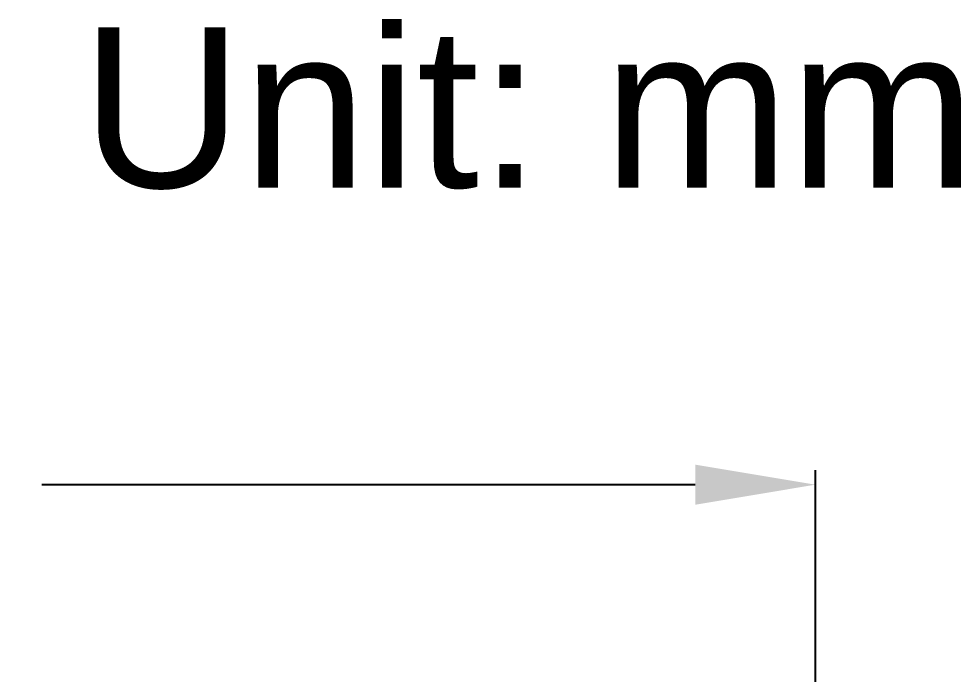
# Model space of a CAD drawing. Extents: x 491.8 to 537.2, y 395.3 to 465.5.
# Drawn here: x 516.7 to 528.47, y 457.28 to 465.46 of the extents above; entities that cross this region are included whole.
import ezdxf

# ---------------------------------------------------------------- set-up
doc = ezdxf.new("R2010")
doc.units = 0
doc.header["$MEASUREMENT"] = 0
doc.layers.get('0').update_dxf_attribs({"linetype": 'CONTINUOUS'})
doc.layers.get('Defpoints').update_dxf_attribs({"linetype": 'CONTINUOUS'})
doc.styles.get("Standard").update_dxf_attribs({"font": 'arial.ttf'})
doc.dimstyles.get("Standard").update_dxf_attribs({"dimtxt": 1.5, "dimasz": 1.5, "dimexe": 0.18, "dimexo": 0, "dimgap": 0.5, "dimtad": 0, "dimtih": 1, "dimtoh": 1, "dimzin": 0, "dimdsep": 46, "dimtxsty": 'Standard', "dimcen": 0.09, "dimadec": 0, "dimazin": 0, "dimtfac": 1, "dimtofl": 0, "dimtmove": 2, "dimatfit": 3, "dimfxl": 1, "dimtolj": 1, "dimtzin": 0, "dimarcsym": 0})

# ---------------------------------------------------------------- blocks, each defined once
blk = doc.blocks.new('*D58')
at = {"color": 0, "linetype": 'Continuous', "lineweight": -2}
for p, q in [((501.245, 447.01), (501.245, 459.825)), ((526.645, 447.01), (526.645, 459.825)), ((502.745, 459.645), (510.904, 459.645)), ((525.145, 459.645), (516.986, 459.645))]:
    blk.add_line(p, q, dxfattribs=at)
at = {"color": 0, "linetype": 'Continuous'}
for points in [[(502.745, 459.895), (502.745, 459.395), (501.245, 459.645)], [(525.145, 459.895), (525.145, 459.395), (526.645, 459.645)]]:
    blk.add_solid(points, dxfattribs=at)
at = {"layer": 'Defpoints', "color": 0, "linetype": 'Continuous'}
for p in [(526.645, 459.645), (501.245, 447.01), (526.645, 447.01)]:
    blk.add_point(p, dxfattribs=at)
at = {"color": 0, "linetype": 'Continuous', "insert": (513.945, 459.645), "char_height": 1.5, "attachment_point": 5}
blk.add_mtext('\\A1;25.40', dxfattribs=at)

msp = doc.modelspace()

# ---------------------------------------------------------------- texts
at = {"linetype": 'Continuous'}
msp.add_text('Unit: mm', height=2, dxfattribs=at).set_placement((517.475179, 463.352835))

# ---------------------------------------------------------------- dimensions: what is measured, and where the dimension line sits
dim = msp.add_linear_dim(base=(526.644616, 459.645051), p1=(501.244616, 447.010282), p2=(526.644616, 447.010282), dimstyle='Standard', dxfattribs=at)
dim.commit()
dim.dimension.update_dxf_attribs({"geometry": '*D58', "text_midpoint": (513.944616, 459.645051)})

doc.saveas('drawing.dxf')
